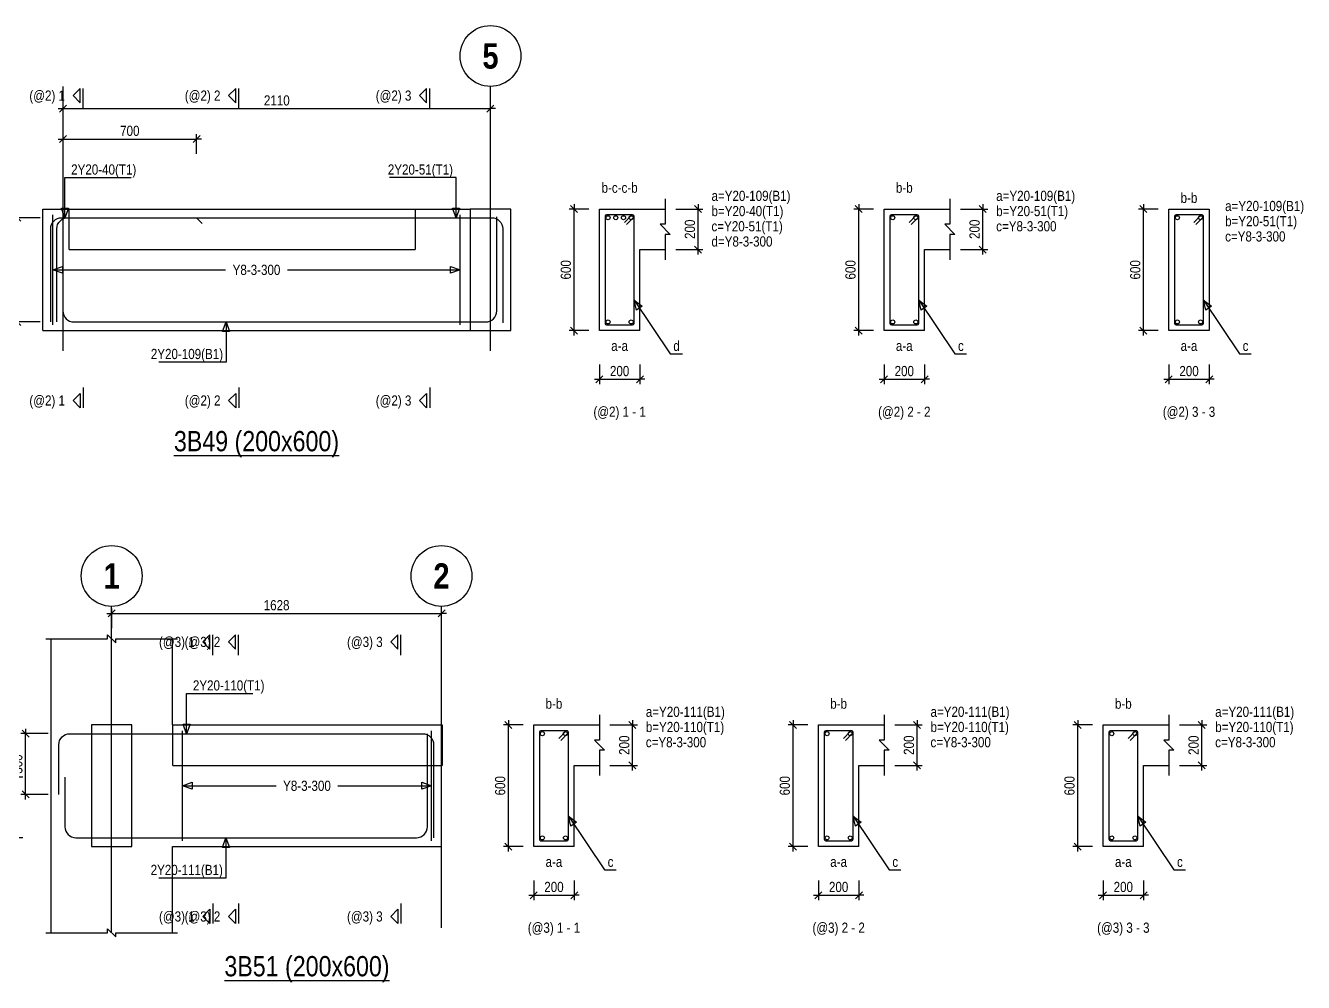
# Model space of a CAD drawing. Extents: x 0 to 206258, y -403073 to 0.
# Drawn here: x 26248 to 38862, y -385434 to -375994 of the extents above; entities that cross this region are included whole.
import ezdxf
from ezdxf.enums import TextEntityAlignment as Align
from ezdxf.lldxf.tags import DXFTag

# ---------------------------------------------------------------- set-up
doc = ezdxf.new("R2010")
doc.units = 0
doc.header["$LTSCALE"] = 1000
for name, color, linetype in [('Axis Circle(Dir 2)', 150, 'Continuous'), ('Axis Label(Dir 1)', 7, 'Continuous'), ('Axis Line(Dir 2)', 150, 'CENTER2'), ('Break Line', 5, 'Continuous'), ('Dimension Line', 5, 'Continuous'), ('Front Elevation Line', 40, 'Continuous'), ('Leader Line', 5, 'Continuous'), ('Link Line', 3, 'Continuous'), ('Rebar Kink', 4, 'Continuous'), ('Rebar Label', 6, 'Continuous'), ('Rebar Line', 7, 'Continuous'), ('Section Label', 1, 'Continuous'), ('Section Line', 1, 'Continuous'), ('Top Rebar Label', 6, 'Continuous'), ('Top Rebar Line', 7, 'Continuous')]:
    doc.layers.add(name, color=color, linetype=linetype)
for name, color, linetype, true_color in [('Back Elevation Line', 191, 'HIDDEN2', 0xd4aaff), ('Beam Label(D)', 94, 'Continuous', 0x008100), ('Beam Line(D)', 112, 'Continuous', 0x00bd5e), ('Link Label', 94, 'Continuous', 0x008100)]:
    doc.layers.add(name, color=color, linetype=linetype, true_color=true_color)
doc.styles.add('Axis Label(Dir 1)', font='ARIALNB.TTF', dxfattribs={"height": 250})
doc.styles.add('Beam Label(D)', font='ARIALN.TTF', dxfattribs={"height": 200})
doc.styles.add('Dimension Text', font='ARIALN.TTF', dxfattribs={"height": 100})
doc.styles.add('Link Label', font='ARIALN.TTF', dxfattribs={"height": 100})
doc.styles.add('Rebar Label', font='ARIALN.TTF', dxfattribs={"height": 100})
doc.styles.add('Section Label', font='ARIALN.TTF', dxfattribs={"height": 100})
doc.styles.add('Top Rebar Label', font='ARIALN.TTF', dxfattribs={"height": 100})
tags = doc.linetypes.add('CENTER2', pattern=[1.125, 0.75, -0.125, 0.125, -0.125]).pattern_tags.tags
tags[10:11] = [DXFTag(74, 4), DXFTag(75, 0), DXFTag(340, '0'), DXFTag(46, 0.0), DXFTag(50, 0.0), DXFTag(44, 0.0), DXFTag(45, 0.0)]
tags[8:9] = [DXFTag(74, 4), DXFTag(75, 0), DXFTag(340, '0'), DXFTag(46, 0.0), DXFTag(50, 0.0), DXFTag(44, 0.0), DXFTag(45, 0.0)]
tags[6:7] = [DXFTag(74, 4), DXFTag(75, 0), DXFTag(340, '0'), DXFTag(46, 0.0), DXFTag(50, 0.0), DXFTag(44, 0.0), DXFTag(45, 0.0)]
tags[4:5] = [DXFTag(74, 4), DXFTag(75, 0), DXFTag(340, '0'), DXFTag(46, 0.0), DXFTag(50, 0.0), DXFTag(44, 0.0), DXFTag(45, 0.0)]
tags = doc.linetypes.add('HIDDEN2', pattern=[0.1875, 0.125, -0.0625]).pattern_tags.tags
tags[6:7] = [DXFTag(74, 4), DXFTag(75, 0), DXFTag(340, '0'), DXFTag(46, 0.0), DXFTag(50, 0.0), DXFTag(44, 0.0), DXFTag(45, 0.0)]
tags[4:5] = [DXFTag(74, 4), DXFTag(75, 0), DXFTag(340, '0'), DXFTag(46, 0.0), DXFTag(50, 0.0), DXFTag(44, 0.0), DXFTag(45, 0.0)]
doc.dimstyles.new('BEAM', dxfattribs={"dimtxt": 100, "dimasz": 30, "dimexe": 48.3, "dimexo": 103.5, "dimgap": 30, "dimtad": 1, "dimtoh": 1, "dimdec": 1, "dimlfac": 0.5, "dimdsep": 46, "dimtxsty": 'Dimension Text', "dimblk": 'PCDIM_TICK', "dimcen": 0.09, "dimclrd": 5, "dimclre": 5, "dimclrt": 5, "dimadec": 1, "dimazin": 0, "dimtp": 1, "dimtm": 1, "dimtfac": 1, "dimtdec": 4, "dimtofl": 0, "dimtmove": 0, "dimatfit": 3, "dimfxl": 1, "dimtolj": 1, "dimtzin": 0, "dimarcsym": 0})

# ---------------------------------------------------------------- blocks, each defined once
blk = doc.blocks.new('PCDIM_TICK')
at = {"layer": 'Dimension Line', "color": 0, "transparency": 33554687}
for p, q in [((1.15, 1.15), (-1.15, -1.15)), ((1.61, 0), (0, 0))]:
    blk.add_line(p, q, dxfattribs=at)
blk = doc.blocks.new('*U4408')
at = {"layer": 'Dimension Line', "color": 5, "true_color": 0x0000ff, "transparency": 16777216}
for p, q in [((26618, -377261), (26618, -377066)), ((26618, -377114), (27936, -377114)), ((27936, -377261), (27936, -377066))]:
    blk.add_line(p, q, dxfattribs=at)
at = {"layer": 'Dimension Line', "color": 5, "true_color": 0x0000ff, "transparency": 16777216, "xscale": 30, "yscale": 30, "rotation": 180.0000000000004}
blk.add_blockref('PCDIM_TICK', (26618, -377114), dxfattribs=at)
at = {"layer": 'Dimension Line', "color": 5, "true_color": 0x0000ff, "transparency": 16777216, "xscale": 30, "yscale": 30}
blk.add_blockref('PCDIM_TICK', (27936, -377114), dxfattribs=at)
at = {"layer": 'Dimension Line', "color": 5, "true_color": 0x0000ff, "transparency": 16777216, "insert": (27277, -377084), "char_height": 100, "width": 180.83, "attachment_point": 8, "style": 'Dimension Text'}
blk.add_mtext('700', dxfattribs=at)
blk = doc.blocks.new('*U4409')
at = {"layer": 'Dimension Line', "color": 5, "true_color": 0x0000ff, "transparency": 16777216}
for p, q in [((26393, -377890), (26120, -377890)), ((26168, -378918), (26168, -377890)), ((26393, -378918), (26120, -378918))]:
    blk.add_line(p, q, dxfattribs=at)
at = {"layer": 'Dimension Line', "color": 5, "true_color": 0x0000ff, "transparency": 16777216, "xscale": 30, "yscale": 30}
for p, rotation in [((26168, -377890), 89.99999999999447), ((26168, -378918), 269.9999999999834)]:
    blk.add_blockref('PCDIM_TICK', p, dxfattribs=dict(at, rotation=rotation))
at = {"layer": 'Dimension Line', "color": 5, "true_color": 0x0000ff, "transparency": 16777216, "insert": (26138, -378404), "char_height": 100, "width": 182.37, "attachment_point": 8, "rotation": 90, "style": 'Dimension Text'}
blk.add_mtext('515', dxfattribs=at)
blk = doc.blocks.new('*U4410')
at = {"layer": 'Dimension Line', "color": 5, "true_color": 0x0000ff, "transparency": 16777216}
for p, q in [((26618, -376961), (26618, -376766)), ((30837, -376961), (30837, -376766)), ((26618, -376814), (30837, -376814))]:
    blk.add_line(p, q, dxfattribs=at)
at = {"layer": 'Dimension Line', "color": 5, "true_color": 0x0000ff, "transparency": 16777216, "xscale": 30, "yscale": 30, "rotation": 180.0000000000004}
blk.add_blockref('PCDIM_TICK', (26618, -376814), dxfattribs=at)
at = {"layer": 'Dimension Line', "color": 5, "true_color": 0x0000ff, "transparency": 16777216, "xscale": 30, "yscale": 30}
blk.add_blockref('PCDIM_TICK', (30837, -376814), dxfattribs=at)
at = {"layer": 'Dimension Line', "color": 5, "true_color": 0x0000ff, "transparency": 16777216, "insert": (28728, -376784), "char_height": 100, "width": 247.25, "attachment_point": 8, "style": 'Dimension Text'}
blk.add_mtext('2110', dxfattribs=at)
blk = doc.blocks.new('*U4411')
at = {"layer": 'Dimension Line', "color": 5, "true_color": 0x0000ff, "transparency": 16777216}
for p, q in [((32666, -377804), (32935, -377804)), ((32887, -378204), (32887, -377804)), ((32666, -378204), (32935, -378204))]:
    blk.add_line(p, q, dxfattribs=at)
at = {"layer": 'Dimension Line', "color": 5, "true_color": 0x0000ff, "transparency": 16777216, "xscale": 30, "yscale": 30}
for p, rotation in [((32887, -377804), 89.99999999999447), ((32887, -378204), 269.9999999999834)]:
    blk.add_blockref('PCDIM_TICK', p, dxfattribs=dict(at, rotation=rotation))
at = {"layer": 'Dimension Line', "color": 5, "true_color": 0x0000ff, "transparency": 16777216, "insert": (32857, -378004), "char_height": 100, "width": 182.77, "attachment_point": 8, "rotation": 90, "style": 'Dimension Text'}
blk.add_mtext('200', dxfattribs=at)
blk = doc.blocks.new('*U4412')
at = {"layer": 'Dimension Line', "color": 5, "true_color": 0x0000ff, "transparency": 16777216}
for p, q in [((31809, -377804), (31614, -377804)), ((31662, -379004), (31662, -377804)), ((31809, -379004), (31614, -379004))]:
    blk.add_line(p, q, dxfattribs=at)
at = {"layer": 'Dimension Line', "color": 5, "true_color": 0x0000ff, "transparency": 16777216, "xscale": 30, "yscale": 30}
for p, rotation in [((31662, -377804), 89.99999999999447), ((31662, -379004), 269.9999999999834)]:
    blk.add_blockref('PCDIM_TICK', p, dxfattribs=dict(at, rotation=rotation))
at = {"layer": 'Dimension Line', "color": 5, "true_color": 0x0000ff, "transparency": 16777216, "insert": (31632, -378404), "char_height": 100, "width": 181.97, "attachment_point": 8, "rotation": 90, "style": 'Dimension Text'}
blk.add_mtext('600', dxfattribs=at)
blk = doc.blocks.new('*U4413')
at = {"layer": 'Dimension Line', "color": 5, "true_color": 0x0000ff, "transparency": 16777216}
for p, q in [((31912, -379338), (31912, -379533)), ((32312, -379338), (32312, -379533)), ((31912, -379484), (32312, -379484))]:
    blk.add_line(p, q, dxfattribs=at)
at = {"layer": 'Dimension Line', "color": 5, "true_color": 0x0000ff, "transparency": 16777216, "xscale": 30, "yscale": 30, "rotation": 180.0000000000004}
blk.add_blockref('PCDIM_TICK', (31912, -379484), dxfattribs=at)
at = {"layer": 'Dimension Line', "color": 5, "true_color": 0x0000ff, "transparency": 16777216, "xscale": 30, "yscale": 30}
blk.add_blockref('PCDIM_TICK', (32312, -379484), dxfattribs=at)
at = {"layer": 'Dimension Line', "color": 5, "true_color": 0x0000ff, "transparency": 16777216, "insert": (32112, -379454), "char_height": 100, "width": 182.77, "attachment_point": 8, "style": 'Dimension Text'}
blk.add_mtext('200', dxfattribs=at)
blk = doc.blocks.new('*U4414')
at = {"layer": 'Dimension Line', "color": 5, "true_color": 0x0000ff, "transparency": 16777216}
for p, q in [((35476, -377804), (35746, -377804)), ((35697, -378204), (35697, -377804)), ((35476, -378204), (35746, -378204))]:
    blk.add_line(p, q, dxfattribs=at)
at = {"layer": 'Dimension Line', "color": 5, "true_color": 0x0000ff, "transparency": 16777216, "xscale": 30, "yscale": 30}
for p, rotation in [((35697, -377804), 89.99999999999447), ((35697, -378204), 269.9999999999834)]:
    blk.add_blockref('PCDIM_TICK', p, dxfattribs=dict(at, rotation=rotation))
at = {"layer": 'Dimension Line', "color": 5, "true_color": 0x0000ff, "transparency": 16777216, "insert": (35667, -378004), "char_height": 100, "width": 182.77, "attachment_point": 8, "rotation": 90, "style": 'Dimension Text'}
blk.add_mtext('200', dxfattribs=at)
blk = doc.blocks.new('*U4415')
at = {"layer": 'Dimension Line', "color": 5, "true_color": 0x0000ff, "transparency": 16777216}
for p, q in [((34619, -377804), (34424, -377804)), ((34472, -379004), (34472, -377804)), ((34619, -379004), (34424, -379004))]:
    blk.add_line(p, q, dxfattribs=at)
at = {"layer": 'Dimension Line', "color": 5, "true_color": 0x0000ff, "transparency": 16777216, "xscale": 30, "yscale": 30}
for p, rotation in [((34472, -377804), 89.99999999999447), ((34472, -379004), 269.9999999999834)]:
    blk.add_blockref('PCDIM_TICK', p, dxfattribs=dict(at, rotation=rotation))
at = {"layer": 'Dimension Line', "color": 5, "true_color": 0x0000ff, "transparency": 16777216, "insert": (34442, -378404), "char_height": 100, "width": 181.97, "attachment_point": 8, "rotation": 90, "style": 'Dimension Text'}
blk.add_mtext('600', dxfattribs=at)
blk = doc.blocks.new('*U4416')
at = {"layer": 'Dimension Line', "color": 5, "true_color": 0x0000ff, "transparency": 16777216}
for p, q in [((34722, -379338), (34722, -379533)), ((35122, -379338), (35122, -379533)), ((34722, -379484), (35122, -379484))]:
    blk.add_line(p, q, dxfattribs=at)
at = {"layer": 'Dimension Line', "color": 5, "true_color": 0x0000ff, "transparency": 16777216, "xscale": 30, "yscale": 30, "rotation": 180.0000000000004}
blk.add_blockref('PCDIM_TICK', (34722, -379484), dxfattribs=at)
at = {"layer": 'Dimension Line', "color": 5, "true_color": 0x0000ff, "transparency": 16777216, "xscale": 30, "yscale": 30}
blk.add_blockref('PCDIM_TICK', (35122, -379484), dxfattribs=at)
at = {"layer": 'Dimension Line', "color": 5, "true_color": 0x0000ff, "transparency": 16777216, "insert": (34922, -379454), "char_height": 100, "width": 182.77, "attachment_point": 8, "style": 'Dimension Text'}
blk.add_mtext('200', dxfattribs=at)
blk = doc.blocks.new('*U4417')
at = {"layer": 'Dimension Line', "color": 5, "true_color": 0x0000ff, "transparency": 16777216}
for p, q in [((37429, -377804), (37234, -377804)), ((37283, -379004), (37283, -377804)), ((37429, -379004), (37234, -379004))]:
    blk.add_line(p, q, dxfattribs=at)
at = {"layer": 'Dimension Line', "color": 5, "true_color": 0x0000ff, "transparency": 16777216, "xscale": 30, "yscale": 30}
for p, rotation in [((37283, -377804), 89.99999999999447), ((37283, -379004), 269.9999999999834)]:
    blk.add_blockref('PCDIM_TICK', p, dxfattribs=dict(at, rotation=rotation))
at = {"layer": 'Dimension Line', "color": 5, "true_color": 0x0000ff, "transparency": 16777216, "insert": (37253, -378404), "char_height": 100, "width": 181.97, "attachment_point": 8, "rotation": 90, "style": 'Dimension Text'}
blk.add_mtext('600', dxfattribs=at)
blk = doc.blocks.new('*U4418')
at = {"layer": 'Dimension Line', "color": 5, "true_color": 0x0000ff, "transparency": 16777216}
for p, q in [((37533, -379338), (37533, -379533)), ((37933, -379338), (37933, -379533)), ((37533, -379484), (37933, -379484))]:
    blk.add_line(p, q, dxfattribs=at)
at = {"layer": 'Dimension Line', "color": 5, "true_color": 0x0000ff, "transparency": 16777216, "xscale": 30, "yscale": 30, "rotation": 180.0000000000004}
blk.add_blockref('PCDIM_TICK', (37533, -379484), dxfattribs=at)
at = {"layer": 'Dimension Line', "color": 5, "true_color": 0x0000ff, "transparency": 16777216, "xscale": 30, "yscale": 30}
blk.add_blockref('PCDIM_TICK', (37933, -379484), dxfattribs=at)
at = {"layer": 'Dimension Line', "color": 5, "true_color": 0x0000ff, "transparency": 16777216, "insert": (37733, -379454), "char_height": 100, "width": 182.77, "attachment_point": 8, "style": 'Dimension Text'}
blk.add_mtext('200', dxfattribs=at)
blk = doc.blocks.new('*U4442')
at = {"layer": 'Dimension Line', "color": 5, "true_color": 0x0000ff, "transparency": 16777216}
for p, q in [((26472, -382980), (26200, -382980)), ((26248, -383580), (26248, -382980)), ((26472, -383580), (26200, -383580))]:
    blk.add_line(p, q, dxfattribs=at)
at = {"layer": 'Dimension Line', "color": 5, "true_color": 0x0000ff, "transparency": 16777216, "xscale": 30, "yscale": 30}
for p, rotation in [((26248, -382980), 89.99999999999447), ((26248, -383580), 269.9999999999834)]:
    blk.add_blockref('PCDIM_TICK', p, dxfattribs=dict(at, rotation=rotation))
at = {"layer": 'Dimension Line', "color": 5, "true_color": 0x0000ff, "transparency": 16777216, "insert": (26218, -383280), "char_height": 100, "width": 181.5, "attachment_point": 8, "rotation": 90, "style": 'Dimension Text'}
blk.add_mtext('300', dxfattribs=at)
blk = doc.blocks.new('*U4443')
at = {"layer": 'Dimension Line', "color": 5, "true_color": 0x0000ff, "transparency": 16777216}
for p, q in [((26222, -383408), (25950, -383408)), ((25998, -384008), (25998, -383408)), ((26222, -384008), (25950, -384008))]:
    blk.add_line(p, q, dxfattribs=at)
at = {"layer": 'Dimension Line', "color": 5, "true_color": 0x0000ff, "transparency": 16777216, "xscale": 30, "yscale": 30}
for p, rotation in [((25998, -383408), 89.99999999999447), ((25998, -384008), 269.9999999999834)]:
    blk.add_blockref('PCDIM_TICK', p, dxfattribs=dict(at, rotation=rotation))
at = {"layer": 'Dimension Line', "color": 5, "true_color": 0x0000ff, "transparency": 16777216, "insert": (25968, -383708), "char_height": 100, "width": 181.5, "attachment_point": 8, "rotation": 90, "style": 'Dimension Text'}
blk.add_mtext('300', dxfattribs=at)
blk = doc.blocks.new('*U4444')
at = {"layer": 'Dimension Line', "color": 5, "true_color": 0x0000ff, "transparency": 16777216}
for p, q in [((27098, -381941), (27098, -381746)), ((27098, -381794), (30354, -381794)), ((30354, -381941), (30354, -381746))]:
    blk.add_line(p, q, dxfattribs=at)
at = {"layer": 'Dimension Line', "color": 5, "true_color": 0x0000ff, "transparency": 16777216, "xscale": 30, "yscale": 30, "rotation": 180.0000000000004}
blk.add_blockref('PCDIM_TICK', (27098, -381794), dxfattribs=at)
at = {"layer": 'Dimension Line', "color": 5, "true_color": 0x0000ff, "transparency": 16777216, "xscale": 30, "yscale": 30}
blk.add_blockref('PCDIM_TICK', (30354, -381794), dxfattribs=at)
at = {"layer": 'Dimension Line', "color": 5, "true_color": 0x0000ff, "transparency": 16777216, "insert": (28726, -381764), "char_height": 100, "width": 238.87, "attachment_point": 8, "style": 'Dimension Text'}
blk.add_mtext('1628', dxfattribs=at)
blk = doc.blocks.new('*U4445')
at = {"layer": 'Dimension Line', "color": 5, "true_color": 0x0000ff, "transparency": 16777216}
for p, q in [((32017, -382894), (32287, -382894)), ((32239, -383294), (32239, -382894)), ((32017, -383294), (32287, -383294))]:
    blk.add_line(p, q, dxfattribs=at)
at = {"layer": 'Dimension Line', "color": 5, "true_color": 0x0000ff, "transparency": 16777216, "xscale": 30, "yscale": 30}
for p, rotation in [((32239, -382894), 89.99999999999447), ((32239, -383294), 269.9999999999834)]:
    blk.add_blockref('PCDIM_TICK', p, dxfattribs=dict(at, rotation=rotation))
at = {"layer": 'Dimension Line', "color": 5, "true_color": 0x0000ff, "transparency": 16777216, "insert": (32209, -383094), "char_height": 100, "width": 182.77, "attachment_point": 8, "rotation": 90, "style": 'Dimension Text'}
blk.add_mtext('200', dxfattribs=at)
blk = doc.blocks.new('*U4446')
at = {"layer": 'Dimension Line', "color": 5, "true_color": 0x0000ff, "transparency": 16777216}
for p, q in [((31160, -382894), (30966, -382894)), ((31014, -384094), (31014, -382894)), ((31160, -384094), (30966, -384094))]:
    blk.add_line(p, q, dxfattribs=at)
at = {"layer": 'Dimension Line', "color": 5, "true_color": 0x0000ff, "transparency": 16777216, "xscale": 30, "yscale": 30}
for p, rotation in [((31014, -382894), 89.99999999999447), ((31014, -384094), 269.9999999999834)]:
    blk.add_blockref('PCDIM_TICK', p, dxfattribs=dict(at, rotation=rotation))
at = {"layer": 'Dimension Line', "color": 5, "true_color": 0x0000ff, "transparency": 16777216, "insert": (30984, -383494), "char_height": 100, "width": 181.97, "attachment_point": 8, "rotation": 90, "style": 'Dimension Text'}
blk.add_mtext('600', dxfattribs=at)
blk = doc.blocks.new('*U4447')
at = {"layer": 'Dimension Line', "color": 5, "true_color": 0x0000ff, "transparency": 16777216}
for p, q in [((31264, -384428), (31264, -384623)), ((31664, -384428), (31664, -384623)), ((31264, -384574), (31664, -384574))]:
    blk.add_line(p, q, dxfattribs=at)
at = {"layer": 'Dimension Line', "color": 5, "true_color": 0x0000ff, "transparency": 16777216, "xscale": 30, "yscale": 30, "rotation": 180.0000000000004}
blk.add_blockref('PCDIM_TICK', (31264, -384574), dxfattribs=at)
at = {"layer": 'Dimension Line', "color": 5, "true_color": 0x0000ff, "transparency": 16777216, "xscale": 30, "yscale": 30}
blk.add_blockref('PCDIM_TICK', (31664, -384574), dxfattribs=at)
at = {"layer": 'Dimension Line', "color": 5, "true_color": 0x0000ff, "transparency": 16777216, "insert": (31464, -384544), "char_height": 100, "width": 182.77, "attachment_point": 8, "style": 'Dimension Text'}
blk.add_mtext('200', dxfattribs=at)
blk = doc.blocks.new('*U4448')
at = {"layer": 'Dimension Line', "color": 5, "true_color": 0x0000ff, "transparency": 16777216}
for p, q in [((34828, -382894), (35098, -382894)), ((35049, -383294), (35049, -382894)), ((34828, -383294), (35098, -383294))]:
    blk.add_line(p, q, dxfattribs=at)
at = {"layer": 'Dimension Line', "color": 5, "true_color": 0x0000ff, "transparency": 16777216, "xscale": 30, "yscale": 30}
for p, rotation in [((35049, -382894), 89.99999999999447), ((35049, -383294), 269.9999999999834)]:
    blk.add_blockref('PCDIM_TICK', p, dxfattribs=dict(at, rotation=rotation))
at = {"layer": 'Dimension Line', "color": 5, "true_color": 0x0000ff, "transparency": 16777216, "insert": (35019, -383094), "char_height": 100, "width": 182.77, "attachment_point": 8, "rotation": 90, "style": 'Dimension Text'}
blk.add_mtext('200', dxfattribs=at)
blk = doc.blocks.new('*U4449')
at = {"layer": 'Dimension Line', "color": 5, "true_color": 0x0000ff, "transparency": 16777216}
for p, q in [((33971, -382894), (33776, -382894)), ((33824, -384094), (33824, -382894)), ((33971, -384094), (33776, -384094))]:
    blk.add_line(p, q, dxfattribs=at)
at = {"layer": 'Dimension Line', "color": 5, "true_color": 0x0000ff, "transparency": 16777216, "xscale": 30, "yscale": 30}
for p, rotation in [((33824, -382894), 89.99999999999447), ((33824, -384094), 269.9999999999834)]:
    blk.add_blockref('PCDIM_TICK', p, dxfattribs=dict(at, rotation=rotation))
at = {"layer": 'Dimension Line', "color": 5, "true_color": 0x0000ff, "transparency": 16777216, "insert": (33794, -383494), "char_height": 100, "width": 181.97, "attachment_point": 8, "rotation": 90, "style": 'Dimension Text'}
blk.add_mtext('600', dxfattribs=at)
blk = doc.blocks.new('*U4450')
at = {"layer": 'Dimension Line', "color": 5, "true_color": 0x0000ff, "transparency": 16777216}
for p, q in [((34074, -384428), (34074, -384623)), ((34474, -384428), (34474, -384623)), ((34074, -384574), (34474, -384574))]:
    blk.add_line(p, q, dxfattribs=at)
at = {"layer": 'Dimension Line', "color": 5, "true_color": 0x0000ff, "transparency": 16777216, "xscale": 30, "yscale": 30, "rotation": 180.0000000000004}
blk.add_blockref('PCDIM_TICK', (34074, -384574), dxfattribs=at)
at = {"layer": 'Dimension Line', "color": 5, "true_color": 0x0000ff, "transparency": 16777216, "xscale": 30, "yscale": 30}
blk.add_blockref('PCDIM_TICK', (34474, -384574), dxfattribs=at)
at = {"layer": 'Dimension Line', "color": 5, "true_color": 0x0000ff, "transparency": 16777216, "insert": (34274, -384544), "char_height": 100, "width": 182.77, "attachment_point": 8, "style": 'Dimension Text'}
blk.add_mtext('200', dxfattribs=at)
blk = doc.blocks.new('*U4451')
at = {"layer": 'Dimension Line', "color": 5, "true_color": 0x0000ff, "transparency": 16777216}
for p, q in [((37638, -382894), (37908, -382894)), ((37859, -383294), (37859, -382894)), ((37638, -383294), (37908, -383294))]:
    blk.add_line(p, q, dxfattribs=at)
at = {"layer": 'Dimension Line', "color": 5, "true_color": 0x0000ff, "transparency": 16777216, "xscale": 30, "yscale": 30}
for p, rotation in [((37859, -382894), 89.99999999999447), ((37859, -383294), 269.9999999999834)]:
    blk.add_blockref('PCDIM_TICK', p, dxfattribs=dict(at, rotation=rotation))
at = {"layer": 'Dimension Line', "color": 5, "true_color": 0x0000ff, "transparency": 16777216, "insert": (37829, -383094), "char_height": 100, "width": 182.77, "attachment_point": 8, "rotation": 90, "style": 'Dimension Text'}
blk.add_mtext('200', dxfattribs=at)
blk = doc.blocks.new('*U4452')
at = {"layer": 'Dimension Line', "color": 5, "true_color": 0x0000ff, "transparency": 16777216}
for p, q in [((36781, -382894), (36586, -382894)), ((36634, -384094), (36634, -382894)), ((36781, -384094), (36586, -384094))]:
    blk.add_line(p, q, dxfattribs=at)
at = {"layer": 'Dimension Line', "color": 5, "true_color": 0x0000ff, "transparency": 16777216, "xscale": 30, "yscale": 30}
for p, rotation in [((36634, -382894), 89.99999999999447), ((36634, -384094), 269.9999999999834)]:
    blk.add_blockref('PCDIM_TICK', p, dxfattribs=dict(at, rotation=rotation))
at = {"layer": 'Dimension Line', "color": 5, "true_color": 0x0000ff, "transparency": 16777216, "insert": (36604, -383494), "char_height": 100, "width": 181.97, "attachment_point": 8, "rotation": 90, "style": 'Dimension Text'}
blk.add_mtext('600', dxfattribs=at)
blk = doc.blocks.new('*U4453')
at = {"layer": 'Dimension Line', "color": 5, "true_color": 0x0000ff, "transparency": 16777216}
for p, q in [((36884, -384428), (36884, -384623)), ((37284, -384428), (37284, -384623)), ((36884, -384574), (37284, -384574))]:
    blk.add_line(p, q, dxfattribs=at)
at = {"layer": 'Dimension Line', "color": 5, "true_color": 0x0000ff, "transparency": 16777216, "xscale": 30, "yscale": 30, "rotation": 180.0000000000004}
blk.add_blockref('PCDIM_TICK', (36884, -384574), dxfattribs=at)
at = {"layer": 'Dimension Line', "color": 5, "true_color": 0x0000ff, "transparency": 16777216, "xscale": 30, "yscale": 30}
blk.add_blockref('PCDIM_TICK', (37284, -384574), dxfattribs=at)
at = {"layer": 'Dimension Line', "color": 5, "true_color": 0x0000ff, "transparency": 16777216, "insert": (37084, -384544), "char_height": 100, "width": 182.77, "attachment_point": 8, "style": 'Dimension Text'}
blk.add_mtext('200', dxfattribs=at)

msp = doc.modelspace()

# ---------------------------------------------------------------- linework, layer by layer
at = {"layer": 'Axis Circle(Dir 2)', "transparency": 33554687}
for centre in [(30837.064, -376294.284), (27097.857, -381424.284), (30353.621, -381424.284)]:
    msp.add_circle(centre, 300, dxfattribs=at)
at = {"layer": 'Axis Line(Dir 2)', "transparency": 33554687}
for points in [[(26618.06, -379204.284), (26618.06, -376594.284)], [(30837.064, -379204.284), (30837.064, -376594.284)], [(27097.857, -384944.284), (27097.857, -381724.284)], [(30353.621, -384894.284), (30353.621, -381724.284)]]:
    msp.add_lwpolyline(points, dxfattribs=at)
at = {"layer": 'Back Elevation Line', "transparency": 33554687}
for points in [[(26677.163, -378204.284), (26677.163, -377804.284), (30093.611, -377804.284), (30093.611, -378204.284)], [(31037.064, -377804.284), (30637.064, -377804.284)], [(30637.064, -377804.284), (30637.064, -379004.284)], [(31037.064, -379004.284), (31037.064, -377804.284)], [(26677.163, -378204.284), (30093.611, -378204.284)], [(30637.064, -379004.284), (31037.064, -379004.284)], [(27297.857, -382894.284), (26897.857, -382894.284)], [(26897.857, -382894.284), (26897.857, -384094.284)], [(27297.857, -384094.284), (27297.857, -382894.284)], [(27702.683, -383294.284), (27702.683, -382894.284), (30360.834, -382894.284), (30360.834, -383294.284)], [(27702.683, -383294.284), (30360.834, -383294.284)], [(26897.857, -384094.284), (27297.857, -384094.284)]]:
    msp.add_lwpolyline(points, dxfattribs=at)
at = {"layer": 'Beam Line(D)', "transparency": 33554687}
for points in [[(26418.06, -377804.284), (30637.064, -377804.284)], [(26418.06, -379004.284), (26418.06, -377804.284)], [(31037.064, -377804.284), (30637.064, -377804.284)], [(31037.064, -379004.284), (31037.064, -377804.284)], [(31912.064, -377804.284), (32312.064, -377804.284)], [(32312.064, -379004.284), (31912.064, -379004.284), (31912.064, -377804.284)], [(32312.064, -377804.284), (32312.064, -377804.284)], [(32312.064, -377804.284), (32562.064, -377804.284)], [(34722.303, -377804.284), (35122.303, -377804.284)], [(35122.303, -379004.284), (34722.303, -379004.284), (34722.303, -377804.284)], [(35122.303, -377804.284), (35122.303, -377804.284)], [(35122.303, -377804.284), (35372.303, -377804.284)], [(37532.541, -377804.284), (37932.541, -377804.284), (37932.541, -379004.284), (37532.541, -379004.284), (37532.541, -377804.284)], [(32312.064, -379004.284), (32312.064, -378204.284), (32562.064, -378204.284)], [(35122.303, -379004.284), (35122.303, -378204.284), (35372.303, -378204.284)], [(26418.06, -379004.284), (30637.064, -379004.284)], [(30637.064, -379004.284), (31037.064, -379004.284)], [(26497.857, -382044.284), (26497.857, -382894.284)], [(27697.857, -382894.284), (27697.857, -382044.284)], [(26497.857, -382894.284), (26497.857, -384944.284)], [(27697.857, -382894.284), (30353.621, -382894.284)], [(30353.621, -382894.284), (30353.621, -382894.284)], [(31263.976, -382894.284), (31663.976, -382894.284)], [(31663.976, -384094.284), (31263.976, -384094.284), (31263.976, -382894.284)], [(31663.976, -382894.284), (31663.976, -382894.284)], [(31663.976, -382894.284), (31913.976, -382894.284)], [(34074.215, -382894.284), (34474.215, -382894.284)], [(34474.215, -384094.284), (34074.215, -384094.284), (34074.215, -382894.284)], [(34474.215, -382894.284), (34474.215, -382894.284)], [(34474.215, -382894.284), (34724.215, -382894.284)], [(36884.453, -382894.284), (37284.453, -382894.284)], [(37284.453, -384094.284), (36884.453, -384094.284), (36884.453, -382894.284)], [(37284.453, -382894.284), (37284.453, -382894.284)], [(37284.453, -382894.284), (37534.453, -382894.284)], [(31663.976, -384094.284), (31663.976, -383294.284), (31913.976, -383294.284)], [(34474.215, -384094.284), (34474.215, -383294.284), (34724.215, -383294.284)], [(37284.453, -384094.284), (37284.453, -383294.284), (37534.453, -383294.284)], [(27697.857, -384944.284), (27697.857, -384094.284)], [(27697.857, -384094.284), (30353.621, -384094.284)], [(30353.621, -384094.284), (30353.621, -384094.284)]]:
    msp.add_lwpolyline(points, dxfattribs=at)
at = {"layer": 'Break Line', "transparency": 33554687}
for points in [[(32562.064, -377704.284), (32562.064, -377954.284), (32512.064, -377954.284), (32612.064, -378054.284), (32562.064, -378054.284), (32562.064, -378304.284)], [(35372.303, -377704.284), (35372.303, -377954.284), (35322.303, -377954.284), (35422.303, -378054.284), (35372.303, -378054.284), (35372.303, -378304.284)], [(26447.857, -382044.284), (27057.857, -382044.284), (27057.857, -382004.284), (27137.857, -382084.284), (27137.857, -382044.284), (27747.857, -382044.284)], [(31913.976, -382794.284), (31913.976, -383044.284), (31863.976, -383044.284), (31963.976, -383144.284), (31913.976, -383144.284), (31913.976, -383394.284)], [(34724.215, -382794.284), (34724.215, -383044.284), (34674.215, -383044.284), (34774.215, -383144.284), (34724.215, -383144.284), (34724.215, -383394.284)], [(37534.453, -382794.284), (37534.453, -383044.284), (37484.453, -383044.284), (37584.453, -383144.284), (37534.453, -383144.284), (37534.453, -383394.284)], [(26447.857, -384944.284), (27057.857, -384944.284), (27057.857, -384904.284), (27137.857, -384984.284), (27137.857, -384944.284), (27747.857, -384944.284)]]:
    msp.add_lwpolyline(points, dxfattribs=at)
at = {"layer": 'Front Elevation Line', "transparency": 33554687}
for points in [[(31037.064, -377804.284), (30637.064, -377804.284)], [(30637.064, -377804.284), (30637.064, -379004.284)], [(31037.064, -379004.284), (31037.064, -377804.284)], [(30637.064, -379004.284), (31037.064, -379004.284)]]:
    msp.add_lwpolyline(points, dxfattribs=at)
at = {"layer": 'Leader Line', "transparency": 33554687}
for points in [[(26636.06, -377890.284), (26636.06, -377494.284), (27291.051, -377494.284)], [(30497.064, -377890.284), (30497.064, -377494.284), (29842.073, -377494.284)], [(26601.858, -377796.314), (26670.262, -377796.314), (26636.06, -377890.284), (26601.858, -377796.314)], [(30462.862, -377796.314), (30531.266, -377796.314), (30497.064, -377890.284), (30462.862, -377796.314)], [(26518.06, -378404.284), (26612.029, -378370.082), (26612.029, -378438.486), (26518.06, -378404.284), (28222.918, -378404.284)], [(28832.206, -378404.284), (30537.064, -378404.284), (30443.095, -378438.486), (30443.095, -378370.082), (30537.064, -378404.284)], [(32335.005, -378763.009), (32278.321, -378801.297), (32254.064, -378704.284), (32335.005, -378763.009)], [(32254.064, -378704.284), (32612.064, -379234.284), (32732.876, -379234.284)], [(35145.244, -378763.009), (35088.559, -378801.298), (35064.303, -378704.284), (35145.244, -378763.009)], [(35064.303, -378704.284), (35422.303, -379234.284), (35535.432, -379234.284)], [(37955.482, -378763.008), (37898.798, -378801.297), (37874.541, -378704.283), (37955.482, -378763.008)], [(37874.541, -378704.283), (38232.541, -379234.284), (38345.671, -379234.284)], [(28227.562, -378918.284), (28227.562, -379314.284), (27564.889, -379314.284)], [(28261.764, -379012.253), (28193.36, -379012.253), (28227.562, -378918.284), (28261.764, -379012.253)], [(27837.857, -382980.284), (27837.857, -382584.284), (28492.848, -382584.284)], [(27803.655, -382886.314), (27872.059, -382886.314), (27837.857, -382980.284), (27803.655, -382886.314)], [(27797.857, -383494.284), (27891.826, -383460.082), (27891.826, -383528.486), (27797.857, -383494.284), (28721.095, -383494.284)], [(29330.383, -383494.284), (30253.621, -383494.284), (30159.651, -383528.486), (30159.651, -383460.082), (30253.621, -383494.284)], [(31686.916, -383853.008), (31630.232, -383891.297), (31605.976, -383794.283), (31686.916, -383853.008)], [(31605.976, -383794.283), (31963.976, -384324.284), (32077.105, -384324.284)], [(34497.156, -383853.009), (34440.471, -383891.298), (34416.215, -383794.284), (34497.156, -383853.009)], [(34416.215, -383794.284), (34774.215, -384324.284), (34887.344, -384324.284)], [(37307.394, -383853.009), (37250.71, -383891.297), (37226.453, -383794.284), (37307.394, -383853.009)], [(37226.453, -383794.284), (37584.453, -384324.284), (37697.583, -384324.284)], [(28225.739, -384008.284), (28225.739, -384404.284), (27563.065, -384404.284)], [(28259.941, -384102.253), (28191.537, -384102.253), (28225.739, -384008.284), (28259.941, -384102.253)]]:
    msp.add_lwpolyline(points, dxfattribs=at)
at = {"layer": 'Link Line', "transparency": 33554687}
for p, q in [((26518.06, -378946.284), (26518.06, -377862.284)), ((30537.064, -378946.284), (30537.064, -377862.284)), ((27797.857, -384036.284), (27797.857, -382952.284)), ((30253.621, -384036.284), (30253.621, -382952.284))]:
    msp.add_line(p, q, dxfattribs=at)
for points in [[(32179.253, -377956.894), (32249.964, -377886.183, 0.668178638), (32240.064, -377862.284), (31984.064, -377862.284, 0.414213562), (31970.064, -377876.284), (31970.064, -378932.284, 0.414213562), (31984.064, -378946.284), (32240.064, -378946.284, 0.414213562), (32254.064, -378932.284), (32254.064, -377876.284, 0.668178638), (32230.165, -377866.384), (32159.454, -377937.095)], [(34989.492, -377956.894), (35060.202, -377886.183, 0.668178638), (35050.303, -377862.284), (34794.303, -377862.284, 0.414213562), (34780.303, -377876.284), (34780.303, -378932.284, 0.414213562), (34794.303, -378946.284), (35050.303, -378946.284, 0.414213562), (35064.303, -378932.284), (35064.303, -377876.284, 0.668178638), (35040.403, -377866.384), (34969.693, -377937.095)], [(37799.73, -377956.894), (37870.441, -377886.183, 0.668178638), (37860.541, -377862.284), (37604.541, -377862.284, 0.414213562), (37590.541, -377876.284), (37590.541, -378932.284, 0.414213562), (37604.541, -378946.284), (37860.541, -378946.284, 0.414213562), (37874.541, -378932.284), (37874.541, -377876.284, 0.668178638), (37850.642, -377866.384), (37779.931, -377937.095)], [(31531.165, -383046.894), (31601.876, -382976.183, 0.668178638), (31591.976, -382952.284), (31335.976, -382952.284, 0.414213562), (31321.976, -382966.284), (31321.976, -384022.284, 0.414213562), (31335.976, -384036.284), (31591.976, -384036.284, 0.414213562), (31605.976, -384022.284), (31605.976, -382966.284, 0.668178638), (31582.077, -382956.384), (31511.366, -383027.095)], [(34341.403, -383046.894), (34412.114, -382976.183, 0.668178638), (34402.215, -382952.284), (34146.215, -382952.284, 0.414213562), (34132.215, -382966.284), (34132.215, -384022.284, 0.414213562), (34146.215, -384036.284), (34402.215, -384036.284, 0.414213562), (34416.215, -384022.284), (34416.215, -382966.284, 0.668178638), (34392.315, -382956.384), (34321.605, -383027.095)], [(37151.642, -383046.894), (37222.353, -382976.183, 0.668178638), (37212.453, -382952.284), (36956.453, -382952.284, 0.414213562), (36942.453, -382966.284), (36942.453, -384022.284, 0.414213562), (36956.453, -384036.284), (37212.453, -384036.284, 0.414213562), (37226.453, -384022.284), (37226.453, -382966.284, 0.668178638), (37202.554, -382956.384), (37131.843, -383027.095)]]:
    msp.add_lwpolyline(points, format="xyb", dxfattribs=at)
at = {"layer": 'Rebar Kink', "transparency": 33554687}
msp.add_line((27992.628, -377946.852), (27936.06, -377890.284), dxfattribs=at)
at = {"layer": 'Rebar Line', "transparency": 33554687}
for points in [[(26616.06, -377890.284), (26616.06, -378808.328, 0.414213562), (26726.016, -378918.284), (30789.108, -378918.284, 0.414213543), (30899.064, -378808.328), (30899.064, -377882.284)], [(26635.857, -383408.284), (26635.857, -383898.328, 0.414213562), (26745.812, -384008.284), (30105.665, -384008.284, 0.414213562), (30215.621, -383898.328), (30215.621, -382980.284)]]:
    msp.add_lwpolyline(points, format="xyb", dxfattribs=at)
for centre in [(31998.064, -377890.284), (32074.064, -377890.284), (32150.064, -377890.284), (32226.064, -377890.284), (34808.303, -377890.284), (35036.303, -377890.284), (37618.541, -377890.284), (37846.541, -377890.284), (31998.064, -378918.284), (32226.064, -378918.284), (34808.303, -378918.284), (35036.303, -378918.284), (37618.541, -378918.284), (37846.541, -378918.284), (31349.976, -382980.284), (31577.976, -382980.284), (34160.215, -382980.284), (34388.215, -382980.284), (36970.453, -382980.284), (37198.453, -382980.284), (31349.976, -384008.284), (31577.976, -384008.284), (34160.215, -384008.284), (34388.215, -384008.284), (36970.453, -384008.284), (37198.453, -384008.284)]:
    msp.add_circle(centre, 20, dxfattribs=at)
at = {"layer": 'Section Line', "transparency": 33554687}
for points in [[(26788.06, -376614.284), (26717.349, -376684.994), (26788.06, -376755.705), (26788.06, -376614.284)], [(26818.06, -376814.284), (26818.06, -376614.284)], [(28322.562, -376614.284), (28251.851, -376684.994), (28322.562, -376755.705), (28322.562, -376614.284)], [(28352.562, -376814.284), (28352.562, -376614.284)], [(30207.064, -376614.284), (30136.354, -376684.994), (30207.064, -376755.705), (30207.064, -376614.284)], [(30237.064, -376814.284), (30237.064, -376614.284)], [(26818.06, -379564.284), (26818.06, -379764.284)], [(28352.562, -379564.284), (28352.562, -379764.284)], [(30237.064, -379564.284), (30237.064, -379764.284)], [(26788.06, -379764.284), (26788.06, -379764.284), (26717.349, -379693.573), (26788.06, -379622.862), (26788.06, -379764.284)], [(28322.562, -379764.284), (28322.562, -379764.284), (28251.851, -379693.573), (28322.562, -379622.862), (28322.562, -379764.284)], [(30207.064, -379764.284), (30207.064, -379764.284), (30136.354, -379693.573), (30207.064, -379622.862), (30207.064, -379764.284)], [(28067.857, -382004.284), (27997.146, -382074.994), (28067.857, -382145.705), (28067.857, -382004.284)], [(28097.857, -382204.284), (28097.857, -382004.284)], [(28320.739, -382004.284), (28250.028, -382074.994), (28320.739, -382145.705), (28320.739, -382004.284)], [(28350.739, -382204.284), (28350.739, -382004.284)], [(29923.621, -382004.284), (29852.91, -382074.994), (29923.621, -382145.705), (29923.621, -382004.284)], [(29953.621, -382204.284), (29953.621, -382004.284)], [(28067.857, -384854.284), (28067.857, -384854.284), (27997.146, -384783.573), (28067.857, -384712.862), (28067.857, -384854.284)], [(28097.857, -384654.284), (28097.857, -384854.284)], [(28320.739, -384854.284), (28320.739, -384854.284), (28250.028, -384783.573), (28320.739, -384712.862), (28320.739, -384854.284)], [(28350.739, -384654.284), (28350.739, -384854.284)], [(29923.621, -384854.284), (29923.621, -384854.284), (29852.91, -384783.573), (29923.621, -384712.862), (29923.621, -384854.284)], [(29953.621, -384654.284), (29953.621, -384854.284)]]:
    msp.add_lwpolyline(points, dxfattribs=at)
at = {"layer": 'Top Rebar Line', "transparency": 33554687}
for points in [[(26496.06, -378918.284), (26496.06, -378000.239, -0.414213562), (26606.016, -377890.284), (27936.06, -377890.284)], [(26556.06, -378918.284), (26556.06, -378000.239, -0.414213562), (26666.016, -377890.284), (30849.108, -377890.284, -0.414213562), (30959.064, -378000.239), (30959.064, -378926.284)], [(26575.857, -383580.284), (26575.857, -383090.239, -0.414213562), (26685.812, -382980.284), (30165.665, -382980.284, -0.414213562), (30275.621, -383090.239), (30275.621, -384008.284)]]:
    msp.add_lwpolyline(points, format="xyb", dxfattribs=at)

# ---------------------------------------------------------------- texts
at = {"layer": 'Axis Label(Dir 1)', "transparency": 33554687, "style": 'Axis Label(Dir 1)'}
for s, p in [('5', (30837.064, -376294.284)), ('1', (27097.857, -381424.284)), ('2', (30353.621, -381424.284))]:
    msp.add_text(s, height=250, dxfattribs=at).set_placement(p, align=Align.MIDDLE_CENTER)
at = {"layer": 'Beam Label(D)', "transparency": 33554687, "style": 'Beam Label(D)'}
for s, p in [('%%U3B49 (200x600)', (28527.562, -379994.284)), ('%%U3B51 (200x600)', (29025.739, -385174.284))]:
    msp.add_text(s, height=200, dxfattribs=at).set_placement(p, align=Align.TOP_CENTER)
at = {"layer": 'Link Label', "transparency": 33554687, "style": 'Link Label'}
for s, p in [(' c=Y8-3-300', (35797.303, -378024.284)), (' c=Y8-3-300', (38057.541, -378124.284)), (' d=Y8-3-300', (32987.064, -378174.284)), ('d', (32642.064, -379204.284)), ('c', (35452.303, -379204.284)), ('c', (38262.541, -379204.284)), (' c=Y8-3-300', (32338.976, -383114.284)), (' c=Y8-3-300', (35149.215, -383114.284)), (' c=Y8-3-300', (37959.453, -383114.284)), ('c', (31993.976, -384294.284)), ('c', (34804.215, -384294.284)), ('c', (37614.453, -384294.284))]:
    msp.add_text(s, height=100, dxfattribs=at).set_placement(p)
for p in [(28527.562, -378404.284), (29025.739, -383494.284)]:
    msp.add_text('Y8-3-300', height=100, dxfattribs=at).set_placement(p, align=Align.MIDDLE_CENTER)
at = {"layer": 'Rebar Label', "transparency": 33554687, "style": 'Rebar Label'}
for s, p in [('b-c-c-b', (32112.064, -377674.284)), ('b-b', (34922.303, -377674.284)), ('b-b', (37732.541, -377774.284)), ('a-a', (32112.064, -379234.284)), ('a-a', (34922.303, -379234.284)), ('a-a', (37732.541, -379234.284)), ('b-b', (31463.976, -382764.284)), ('b-b', (34274.215, -382764.284)), ('b-b', (37084.453, -382764.284)), ('a-a', (31463.976, -384324.284)), ('a-a', (34274.215, -384324.284)), ('a-a', (37084.453, -384324.284))]:
    msp.add_text(s, height=100, dxfattribs=at).set_placement(p, align=Align.BOTTOM_CENTER)
for s, p in [(' a=Y20-109(B1)', (32987.064, -377724.284)), (' a=Y20-109(B1)', (35797.303, -377724.284)), (' a=Y20-109(B1)', (38057.541, -377824.284)), (' a=Y20-111(B1)', (32338.976, -382814.284)), (' a=Y20-111(B1)', (35149.215, -382814.284)), (' a=Y20-111(B1)', (37959.453, -382814.284))]:
    msp.add_text(s, height=100, dxfattribs=at).set_placement(p)
for s, p in [(' 2Y20-109(B1)', (28197.562, -379284.284)), (' 2Y20-111(B1)', (28195.739, -384374.284))]:
    msp.add_text(s, height=100, dxfattribs=at).set_placement(p, align=Align.RIGHT)
at = {"layer": 'Section Label', "transparency": 33554687, "style": 'Section Label'}
for s, p in [('(@2) 1', (26637.349, -376684.994)), ('(@2) 2', (28171.851, -376684.994)), ('(@2) 3', (30056.354, -376684.994)), ('(@2) 1', (26637.349, -379693.573)), ('(@2) 2', (28171.851, -379693.573)), ('(@2) 3', (30056.354, -379693.573)), ('(@3) 1', (27917.146, -382074.994)), ('(@3) 2', (28170.028, -382074.994)), ('(@3) 3', (29772.91, -382074.994)), ('(@3) 1', (27917.146, -384783.573)), ('(@3) 2', (28170.028, -384783.573)), ('(@3) 3', (29772.91, -384783.573))]:
    msp.add_text(s, height=100, dxfattribs=at).set_placement(p, align=Align.MIDDLE_RIGHT)
for s, p in [('(@2) 1 - 1', (32112.064, -379884.284)), ('(@2) 2 - 2', (34922.303, -379884.284)), ('(@2) 3 - 3', (37732.541, -379884.284)), ('(@3) 1 - 1', (31463.976, -384974.284)), ('(@3) 2 - 2', (34274.215, -384974.284)), ('(@3) 3 - 3', (37084.453, -384974.284))]:
    msp.add_text(s, height=100, dxfattribs=at).set_placement(p, align=Align.BOTTOM_CENTER)
at = {"layer": 'Top Rebar Label', "transparency": 33554687, "style": 'Top Rebar Label'}
for s, p in [(' 2Y20-40(T1)', (26666.06, -377464.284)), (' b=Y20-40(T1)', (32987.064, -377874.284)), (' b=Y20-51(T1)', (35797.303, -377874.284)), (' c=Y20-51(T1)', (32987.064, -378024.284)), (' b=Y20-51(T1)', (38057.541, -377974.284)), (' 2Y20-110(T1)', (27867.857, -382554.284)), (' b=Y20-110(T1)', (32338.976, -382964.284)), (' b=Y20-110(T1)', (35149.215, -382964.284)), (' b=Y20-110(T1)', (37959.453, -382964.284))]:
    msp.add_text(s, height=100, dxfattribs=at).set_placement(p)
msp.add_text(' 2Y20-51(T1)', height=100, dxfattribs=at).set_placement((30467.064, -377464.284), align=Align.RIGHT)

# ---------------------------------------------------------------- dimensions: what is measured, and where the dimension line sits
at = {"layer": 'Dimension Line', "transparency": 33554687}
for base, p1, p2, text, picture, middle in [((28727.562, -376814.284), (26618.06, -377064.284), (30837.064, -377064.284), '2110', '*U4410', (28727.562, -376814.284)), ((27277.06, -377114.284), (26618.06, -377364.284), (27936.06, -377364.284), '700', '*U4408', (27277.06, -377114.284)), ((32112.064, -379484.284), (31912.064, -379234.284), (32312.064, -379234.284), '200', '*U4413', (32112.064, -379484.284)), ((34922.303, -379484.284), (34722.303, -379234.284), (35122.303, -379234.284), '200', '*U4416', (34922.303, -379484.284)), ((37732.541, -379484.284), (37532.541, -379234.284), (37932.541, -379234.284), '200', '*U4418', (37732.541, -379484.284)), ((28725.739, -381794.284), (27097.857, -382044.284), (30353.621, -382044.284), '1628', '*U4444', (28725.739, -381794.284)), ((31463.976, -384574.284), (31263.976, -384324.284), (31663.976, -384324.284), '200', '*U4447', (31463.976, -384574.284)), ((34274.215, -384574.284), (34074.215, -384324.284), (34474.215, -384324.284), '200', '*U4450', (34274.215, -384574.284)), ((37084.453, -384574.284), (36884.453, -384324.284), (37284.453, -384324.284), '200', '*U4453', (37084.453, -384574.284))]:
    dim = msp.add_linear_dim(base=base, p1=p1, p2=p2, text=text, dimstyle='BEAM', override={"dimscale": 1, "dimtxt": 100, "dimasz": 30, "dimexe": 48.3, "dimexo": 103.5, "dimgap": 30, "dimtad": 1, "dimtih": 0, "dimdec": 1, "dimlfac": 0.5, "dimzin": 8, "dimlunit": 2, "dimpost": '', "dimtxsty": 'Dimension Text', "dimblk": 'PCDIM_TICK', "dimse1": 0, "dimse2": 0, "dimsd2": 0, "dimclrd": 5, "dimclre": 5, "dimclrt": 5, "dimaunit": 0, "dimadec": 1, "dimazin": 0, "dimtol": 0, "dimtp": 1, "dimtm": 1, "dimtmove": 0}, dxfattribs=at)
    dim.commit()
    dim.dimension.update_dxf_attribs({"geometry": picture, "text_midpoint": middle})
for base, p1, p2, text, picture, middle in [((31662.064, -378404.284), (31912.064, -379004.284), (31912.064, -377804.284), '600', '*U4412', (31662.064, -378404.284)), ((32887.064, -378004.284), (32562.064, -378204.284), (32562.064, -377804.284), '200', '*U4411', (32887.064, -378004.284)), ((34472.303, -378404.284), (34722.303, -379004.284), (34722.303, -377804.284), '600', '*U4415', (34472.303, -378404.284)), ((35697.303, -378004.284), (35372.303, -378204.284), (35372.303, -377804.284), '200', '*U4414', (35697.303, -378004.284)), ((37282.541, -378404.284), (37532.541, -379004.284), (37532.541, -377804.284), '600', '*U4417', (37282.541, -378404.284)), ((26168.06, -378404.284), (26496.06, -378918.284), (26496.06, -377890.284), '515', '*U4409', (26168.06, -378404.284)), ((31013.976, -383494.284), (31263.976, -384094.284), (31263.976, -382894.284), '600', '*U4446', (31013.976, -383494.284)), ((32238.976, -383094.284), (31913.976, -383294.284), (31913.976, -382894.284), '200', '*U4445', (32238.976, -383094.284)), ((33824.215, -383494.284), (34074.215, -384094.284), (34074.215, -382894.284), '600', '*U4449', (33824.215, -383494.284)), ((35049.215, -383094.284), (34724.215, -383294.284), (34724.215, -382894.284), '200', '*U4448', (35049.215, -383094.284)), ((36634.453, -383494.284), (36884.453, -384094.284), (36884.453, -382894.284), '600', '*U4452', (36634.453, -383494.284)), ((37859.453, -383094.284), (37534.453, -383294.284), (37534.453, -382894.284), '200', '*U4451', (37859.453, -383094.284)), ((26247.857, -383280.284), (26575.857, -383580.284), (26575.857, -382980.284), '300', '*U4442', (26247.857, -383280.284)), ((25997.857, -383708.284), (26325.857, -384008.284), (26325.857, -383408.284), '300', '*U4443', (25997.857, -383708.284))]:
    dim = msp.add_linear_dim(base=base, p1=p1, p2=p2, angle=90, text=text, dimstyle='BEAM', override={"dimscale": 1, "dimtxt": 100, "dimasz": 30, "dimexe": 48.3, "dimexo": 103.5, "dimgap": 30, "dimtad": 1, "dimtih": 0, "dimdec": 1, "dimlfac": 0.5, "dimzin": 8, "dimlunit": 2, "dimpost": '', "dimtxsty": 'Dimension Text', "dimblk": 'PCDIM_TICK', "dimse1": 0, "dimse2": 0, "dimsd2": 0, "dimclrd": 5, "dimclre": 5, "dimclrt": 5, "dimaunit": 0, "dimadec": 1, "dimazin": 0, "dimtol": 0, "dimtp": 1, "dimtm": 1, "dimtmove": 0}, dxfattribs=at)
    dim.commit()
    dim.dimension.update_dxf_attribs({"geometry": picture, "text_midpoint": middle})

doc.saveas('drawing.dxf')
